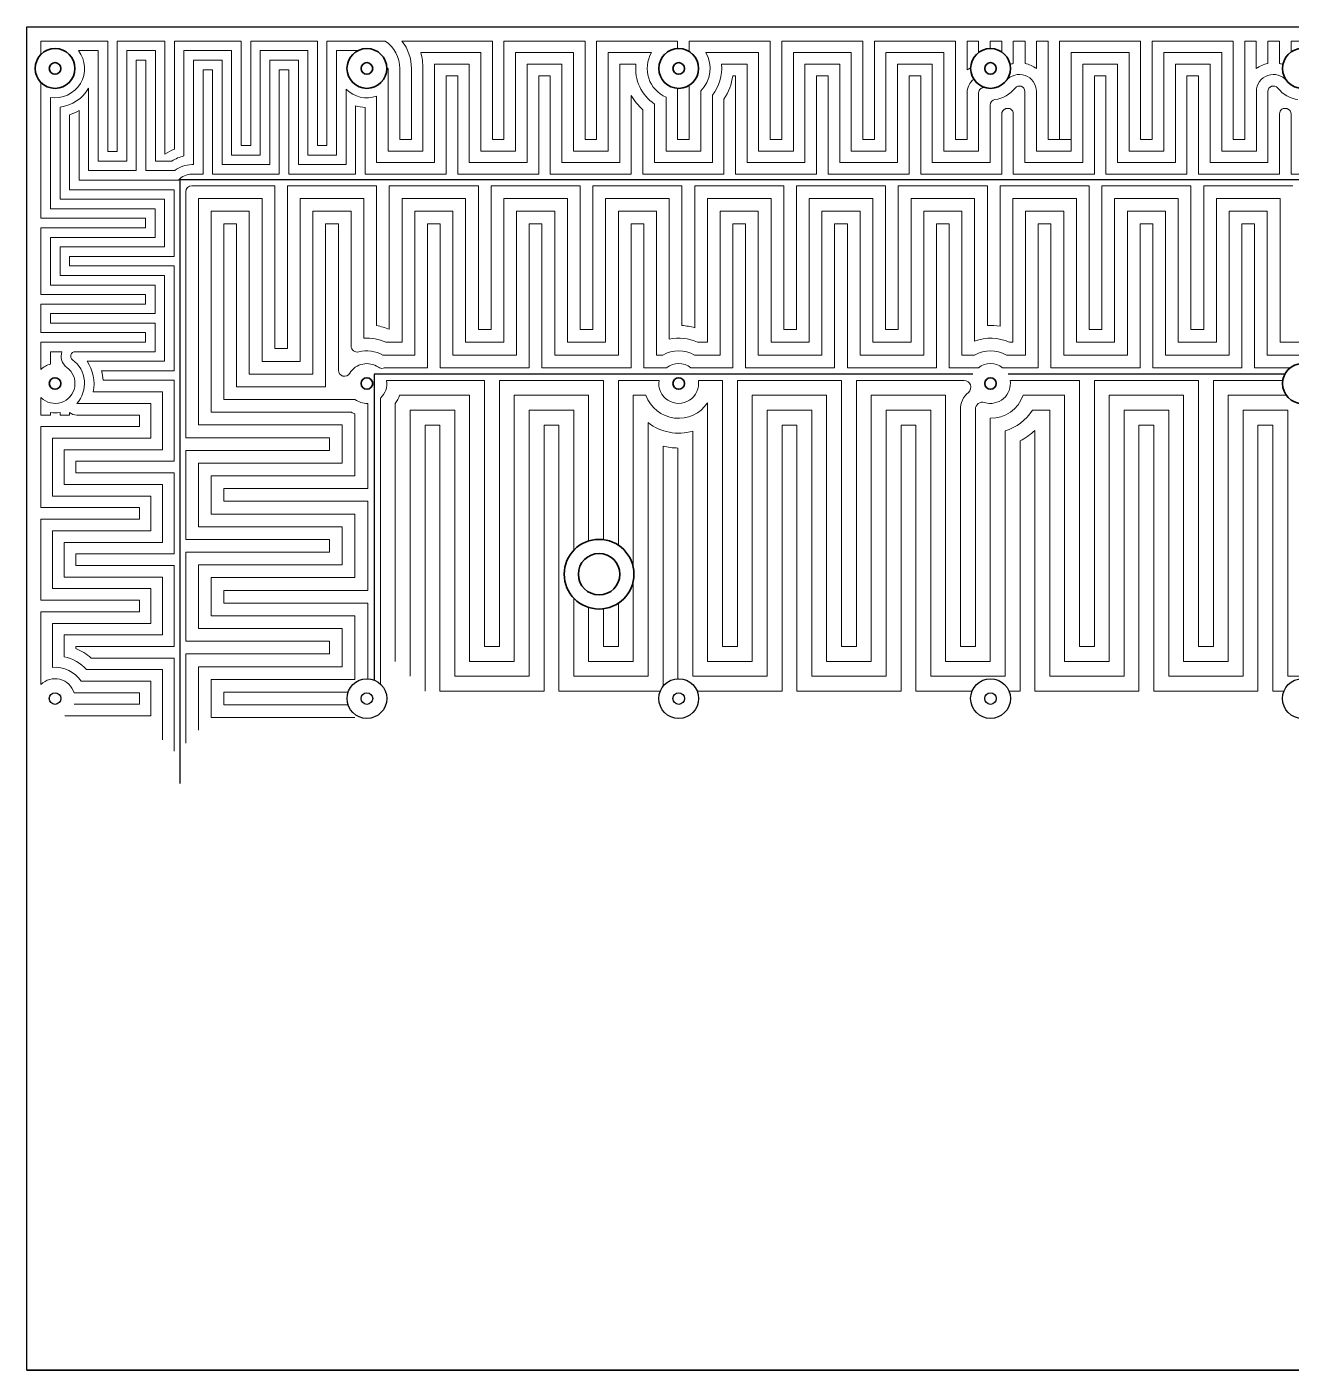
# Model space of a CAD drawing. Header units: millimetres. Extents: x -5937 to 68925, y -3068 to 5300.
# Drawn here: x 40237 to 41000, y 652 to 1462 of the extents above; entities that cross this region are included whole.
import ezdxf

# ---------------------------------------------------------------- set-up
doc = ezdxf.new("R2010")
doc.units = ezdxf.units.MM
doc.header["$LTSCALE"] = 7
doc.layers.add('参照', color=6, linetype='Continuous', lineweight=9)

msp = doc.modelspace()

# ---------------------------------------------------------------- linework, layer by layer
for p, q in [((40237.389, 652.013), (40237.389, 1462.09)), ((40237.389, 1462.013), (41587.389, 1462.013)), ((41495.133, 1369.757), (40329.645, 1369.757)), ((40329.645, 1369.757), (40329.645, 1005.818)), ((40807.819, 1252.694), (40446.708, 1252.694)), ((40446.708, 1252.694), (40446.708, 1068.197)), ((40995.819, 1252.694), (40828.959, 1252.694)), ((40237.389, 652.09), (41587.389, 652.09)), ((41587.389, 652.013), (40237.389, 652.013))]:
    msp.add_line(p, q)
at = {"linetype": 'Continuous', "lineweight": 35}
for centre in [(40254.389, 1437.013), (40442.389, 1437.013), (40630.389, 1437.013), (40818.389, 1437.013), (41006.389, 1437.013), (41006.389, 1247.013)]:
    msp.add_circle(centre, 12, dxfattribs=at)
at = {"color": 7, "linetype": 'Continuous', "lineweight": 35}
for centre, radius in [((40254.389, 1437.013), 3.5), ((40442.389, 1437.013), 3.5), ((40630.389, 1437.013), 3.5), ((40818.389, 1437.013), 3.5), ((40254.389, 1247.013), 3.5), ((40442.389, 1247.013), 3.5), ((40630.389, 1247.013), 3.5), ((40818.389, 1247.013), 3.5), ((40582.389, 1132.013), 21)]:
    msp.add_circle(centre, radius, dxfattribs=at)
at = {"color": 20, "linetype": 'Continuous', "lineweight": 35}
msp.add_circle((40582.389, 1132.013), 12.5, dxfattribs=at)
for centre, radius in [((40442.389, 1057.013), 11.99), ((40630.389, 1057.013), 11.99), ((40818.389, 1057.013), 11.99), ((41006.389, 1057.013), 11.99), ((40254.389, 1057.013), 3.49), ((40442.389, 1057.013), 3.49), ((40630.389, 1057.013), 3.49), ((40818.389, 1057.013), 3.49)]:
    msp.add_circle(centre, radius)
at = {"layer": '参照', "color": 1}
for p, q in [((40286.121, 1453.513), (40245.889, 1453.513)), ((40245.889, 1453.513), (40245.889, 1445.483)), ((40286.121, 1386.876), (40286.121, 1453.513)), ((40320.606, 1453.513), (40291.869, 1453.513)), ((40291.869, 1453.513), (40291.869, 1386.876)), ((40320.606, 1385.262), (40320.606, 1453.513)), ((40366.586, 1453.513), (40326.354, 1453.513)), ((40326.354, 1453.513), (40326.354, 1388.424)), ((40366.586, 1390.489), (40366.586, 1453.513)), ((40412.565, 1453.513), (40372.333, 1453.513)), ((40372.333, 1453.513), (40372.333, 1390.489)), ((40412.565, 1390.489), (40412.565, 1453.513)), ((40418.313, 1453.513), (40418.313, 1390.489)), ((40453.452, 1453.513), (40418.313, 1453.513)), ((40518.072, 1453.513), (40463.559, 1453.513)), ((40518.072, 1394.184), (40518.072, 1453.513)), ((40573.905, 1453.513), (40525.051, 1453.513)), ((40525.051, 1453.513), (40525.051, 1394.184)), ((40573.905, 1394.184), (40573.905, 1453.513)), ((40629.737, 1453.513), (40580.884, 1453.513)), ((40580.884, 1453.513), (40580.884, 1394.184)), ((40629.737, 1448.995), (40629.737, 1453.513)), ((40685.57, 1453.513), (40636.716, 1453.513)), ((40636.716, 1453.513), (40636.716, 1447.209)), ((40685.57, 1394.184), (40685.57, 1453.513)), ((40741.402, 1453.513), (40692.549, 1453.513)), ((40692.549, 1453.513), (40692.549, 1394.184)), ((40741.402, 1394.184), (40741.402, 1453.513)), ((40748.381, 1453.513), (40748.381, 1394.184)), ((40797.235, 1453.513), (40748.381, 1453.513)), ((40797.235, 1394.184), (40797.235, 1453.513)), ((40804.214, 1453.513), (40804.214, 1436.08)), ((40811.193, 1453.513), (40804.214, 1453.513)), ((40811.193, 1453.513), (40811.193, 1446.616)), ((40818.172, 1453.513), (40818.172, 1449.011)), ((40825.151, 1453.513), (40818.172, 1453.513)), ((40825.151, 1453.513), (40825.151, 1446.926)), ((40825.151, 1453.513), (40825.151, 1449.011)), ((40832.13, 1453.513), (40832.13, 1446.926)), ((40832.13, 1453.513), (40832.13, 1439.985)), ((40839.207, 1453.513), (40832.228, 1453.513)), ((40839.207, 1453.513), (40839.207, 1446.926)), ((40839.207, 1453.513), (40839.207, 1439.985)), ((40853.067, 1453.513), (40846.186, 1453.513)), ((40846.186, 1453.513), (40846.186, 1446.926)), ((40846.186, 1453.513), (40846.186, 1436.913)), ((40853.067, 1394.184), (40853.067, 1453.513)), ((40908.9, 1453.513), (40860.046, 1453.513)), ((40860.046, 1453.513), (40860.046, 1394.184)), ((40908.9, 1394.184), (40908.9, 1453.513)), ((40964.732, 1453.513), (40915.879, 1453.513)), ((40915.879, 1453.513), (40915.879, 1394.184)), ((40964.732, 1394.184), (40964.732, 1453.513)), ((40971.711, 1453.513), (40971.711, 1394.184)), ((40971.711, 1394.184), (40971.711, 1453.513)), ((40971.711, 1453.513), (40978.592, 1453.513)), ((40978.592, 1453.513), (40978.592, 1446.926)), ((40978.592, 1453.513), (40978.592, 1436.913)), ((40985.571, 1453.513), (40992.55, 1453.513)), ((40985.571, 1453.513), (40985.571, 1446.926)), ((40985.571, 1453.513), (40985.571, 1439.985)), ((40992.648, 1453.513), (40992.648, 1446.926)), ((40992.648, 1453.513), (40992.648, 1439.985)), ((40999.627, 1453.513), (41006.606, 1453.513)), ((40999.627, 1453.513), (40999.627, 1446.926)), ((40999.627, 1453.513), (40999.627, 1446.926)), ((40462.24, 1394.184), (40462.24, 1437.013)), ((40469.219, 1437.006), (40469.219, 1394.184)), ((40245.889, 1428.542), (40245.889, 1346.644)), ((40636.716, 1426.816), (40636.716, 1394.184)), ((40629.737, 1394.184), (40629.737, 1425.031)), ((40804.214, 1394.184), (40804.214, 1422.217)), ((40853.067, 1423.124), (40853.067, 1394.184)), ((40469.219, 1394.184), (40462.24, 1394.184)), ((40525.051, 1394.184), (40518.072, 1394.184)), ((40580.884, 1394.184), (40573.905, 1394.184)), ((40636.716, 1394.184), (40629.737, 1394.184)), ((40692.549, 1394.184), (40685.57, 1394.184)), ((40748.381, 1394.184), (40741.402, 1394.184)), ((40804.214, 1394.184), (40797.235, 1394.184)), ((40860.046, 1394.184), (40853.067, 1394.184)), ((40853.067, 1394.184), (40867.025, 1394.184)), ((40915.879, 1394.184), (40908.9, 1394.184)), ((40971.711, 1394.184), (40964.732, 1394.184)), ((40291.869, 1386.876), (40286.121, 1386.876)), ((40372.333, 1390.489), (40366.586, 1390.489)), ((40418.313, 1390.489), (40412.565, 1390.489)), ((40333.134, 1362.568), (40333.134, 1214.333)), ((40386.84, 1366.268), (40336.834, 1366.268)), ((40386.84, 1268.038), (40386.84, 1366.268)), ((40448.218, 1366.268), (40394.512, 1366.268)), ((40394.512, 1366.268), (40394.512, 1268.038)), ((40448.218, 1281.896), (40448.218, 1366.268)), ((40509.596, 1366.268), (40455.89, 1366.268)), ((40455.89, 1366.268), (40455.89, 1279.701)), ((40509.596, 1279.547), (40509.596, 1366.268)), ((40570.974, 1366.268), (40517.268, 1366.268)), ((40517.268, 1366.268), (40517.268, 1279.547)), ((40570.974, 1279.547), (40570.974, 1366.268)), ((40632.352, 1366.268), (40578.646, 1366.268)), ((40578.646, 1366.268), (40578.646, 1279.547)), ((40632.352, 1281.968), (40632.352, 1366.268)), ((40693.73, 1366.268), (40640.024, 1366.268)), ((40640.024, 1366.268), (40640.024, 1280.671)), ((40693.73, 1279.547), (40693.73, 1366.268)), ((40755.108, 1366.268), (40701.402, 1366.268)), ((40701.402, 1366.268), (40701.402, 1279.547)), ((40755.108, 1279.547), (40755.108, 1366.268)), ((40816.486, 1366.268), (40762.78, 1366.268)), ((40762.78, 1366.268), (40762.78, 1279.547)), ((40816.486, 1281.978), (40816.486, 1366.268)), ((40877.864, 1366.268), (40824.158, 1366.268)), ((40824.158, 1366.268), (40824.158, 1281.551)), ((40877.864, 1279.547), (40877.864, 1366.268)), ((40939.242, 1366.268), (40885.536, 1366.268)), ((40885.536, 1366.268), (40885.536, 1279.547)), ((40939.242, 1279.547), (40939.242, 1366.268)), ((41000.62, 1366.268), (40946.914, 1366.268)), ((40946.914, 1366.268), (40946.914, 1279.547)), ((40245.889, 1346.644), (40308.913, 1346.644)), ((40308.913, 1346.644), (40308.913, 1340.896)), ((40308.913, 1340.896), (40245.889, 1340.896)), ((40245.889, 1340.896), (40245.889, 1300.664)), ((40245.889, 1300.664), (40308.913, 1300.664)), ((40308.913, 1300.664), (40308.913, 1294.917)), ((40308.913, 1294.917), (40245.889, 1294.917)), ((40245.889, 1294.917), (40245.889, 1277.674)), ((40245.889, 1277.674), (40308.913, 1277.674)), ((40308.913, 1271.927), (40245.889, 1271.927)), ((40245.889, 1271.927), (40245.889, 1255.483)), ((40308.913, 1277.674), (40308.913, 1271.927)), ((40517.268, 1279.547), (40509.596, 1279.547)), ((40578.646, 1279.547), (40570.974, 1279.547)), ((40701.402, 1279.547), (40693.73, 1279.547)), ((40762.78, 1279.547), (40755.108, 1279.547)), ((40885.536, 1279.547), (40877.864, 1279.547)), ((40946.914, 1279.547), (40939.242, 1279.547)), ((40251.637, 1258.693), (40251.637, 1266.179)), ((40251.637, 1266.179), (40258.507, 1266.179)), ((40394.512, 1268.038), (40386.84, 1268.038)), ((40454.246, 1248.858), (40513.319, 1248.858)), ((40513.319, 1248.858), (40513.319, 1088.4)), ((40522.287, 1088.4), (40522.287, 1248.858)), ((40522.287, 1248.858), (40585.062, 1248.858)), ((40585.062, 1248.858), (40585.062, 1152.842)), ((40594.03, 1149.491), (40594.03, 1248.858)), ((40594.03, 1248.858), (40618.532, 1248.858)), ((40642.246, 1248.858), (40656.805, 1248.858)), ((40656.805, 1248.858), (40656.805, 1088.4)), ((40665.773, 1088.4), (40665.773, 1248.858)), ((40665.773, 1248.858), (40728.548, 1248.858)), ((40728.548, 1248.858), (40728.548, 1088.4)), ((40737.516, 1088.4), (40737.516, 1248.858)), ((40737.516, 1248.858), (40802.469, 1248.858)), ((40830.246, 1248.858), (40872.034, 1248.858)), ((40872.034, 1248.858), (40872.034, 1088.4)), ((40881.002, 1088.4), (40881.002, 1248.858)), ((40881.002, 1248.858), (40943.777, 1248.858)), ((40943.777, 1248.858), (40943.777, 1088.4)), ((40952.744, 1088.4), (40952.744, 1248.858)), ((40952.744, 1248.858), (40994.532, 1248.858)), ((40245.889, 1238.542), (40245.889, 1228)), ((40450.544, 1065.802), (40450.544, 1238.21)), ((40809.259, 1088.4), (40809.259, 1231.445)), ((40245.889, 1228), (40251.637, 1228)), ((40251.637, 1229.48), (40251.637, 1228)), ((40257.384, 1229.52), (40257.384, 1228)), ((40263.131, 1228), (40257.384, 1228)), ((40263.131, 1229.526), (40263.131, 1228)), ((40267.488, 1228), (40305.218, 1228)), ((40305.218, 1228), (40305.218, 1221.021)), ((40800.291, 1231.207), (40800.291, 1088.4)), ((40305.218, 1221.021), (40245.889, 1221.021)), ((40245.889, 1221.021), (40245.889, 1172.167)), ((40333.134, 1214.333), (40419.855, 1214.333)), ((40419.855, 1214.333), (40419.855, 1206.66)), ((40419.855, 1206.66), (40333.134, 1206.66)), ((40333.134, 1206.66), (40333.134, 1152.955)), ((40245.889, 1172.167), (40305.218, 1172.167)), ((40305.218, 1172.167), (40305.218, 1165.188)), ((40305.218, 1165.188), (40245.889, 1165.188)), ((40245.889, 1165.188), (40245.889, 1116.335)), ((40333.134, 1152.955), (40419.855, 1152.955)), ((40419.855, 1152.955), (40419.855, 1145.282)), ((40419.855, 1145.282), (40333.134, 1145.282)), ((40333.134, 1145.282), (40333.134, 1091.577)), ((40245.889, 1116.335), (40305.218, 1116.335)), ((40305.218, 1116.335), (40305.218, 1109.356)), ((40585.062, 1111.184), (40585.062, 1088.4)), ((40594.03, 1088.4), (40594.03, 1114.534)), ((40245.889, 1109.356), (40245.889, 1065.468)), ((40305.218, 1109.356), (40245.889, 1109.356)), ((40333.134, 1091.577), (40419.855, 1091.577)), ((40419.855, 1091.577), (40419.855, 1083.904)), ((40513.319, 1088.4), (40522.287, 1088.4)), ((40585.062, 1088.4), (40594.03, 1088.4)), ((40656.805, 1088.4), (40665.773, 1088.4)), ((40728.548, 1088.4), (40737.516, 1088.4)), ((40800.291, 1088.4), (40809.259, 1088.4)), ((40872.034, 1088.4), (40881.002, 1088.4)), ((40943.777, 1088.4), (40952.744, 1088.4)), ((40419.855, 1083.904), (40333.134, 1083.904)), ((40333.134, 1030.199), (40333.134, 1083.904)), ((40265.86, 1060.502), (40305.218, 1060.502)), ((40305.218, 1053.601), (40265.883, 1053.601)), ((40305.218, 1060.502), (40305.218, 1053.601))]:
    msp.add_line(p, q, dxfattribs=at)
at = {"layer": '参照', "color": 2}
for p, q in [((40280.374, 1447.765), (40268.508, 1447.765)), ((40280.374, 1381.128), (40280.374, 1447.765)), ((40314.859, 1447.765), (40297.616, 1447.765)), ((40297.616, 1447.765), (40297.616, 1381.128)), ((40314.859, 1381.128), (40314.859, 1447.765)), ((40360.838, 1447.765), (40332.101, 1447.765)), ((40332.101, 1447.765), (40332.101, 1384.216)), ((40360.838, 1384.742), (40360.838, 1447.765)), ((40406.818, 1447.765), (40378.081, 1447.765)), ((40378.081, 1447.765), (40378.081, 1384.742)), ((40406.818, 1384.742), (40406.818, 1447.765)), ((40437.062, 1447.765), (40424.06, 1447.765)), ((40424.06, 1447.765), (40424.06, 1384.742)), ((40511.093, 1446.534), (40474.835, 1446.534)), ((40511.093, 1387.205), (40511.093, 1446.534)), ((40566.926, 1446.534), (40532.03, 1446.534)), ((40532.03, 1446.534), (40532.03, 1387.205)), ((40566.926, 1387.205), (40566.926, 1446.534)), ((40613.971, 1446.534), (40587.863, 1446.534)), ((40587.863, 1446.534), (40587.863, 1387.205)), ((40678.591, 1446.534), (40646.807, 1446.534)), ((40678.591, 1387.205), (40678.591, 1446.534)), ((40734.423, 1446.534), (40699.528, 1446.534)), ((40699.528, 1446.534), (40699.528, 1387.205)), ((40734.423, 1387.205), (40734.423, 1446.534)), ((40755.36, 1446.534), (40755.36, 1387.205)), ((40790.256, 1446.534), (40755.36, 1446.534)), ((40790.256, 1387.205), (40790.256, 1446.534)), ((40901.921, 1446.534), (40867.025, 1446.534)), ((40867.025, 1446.534), (40867.025, 1387.205)), ((40901.921, 1387.205), (40901.921, 1446.534)), ((40957.753, 1446.534), (40922.858, 1446.534)), ((40922.858, 1446.534), (40922.858, 1387.205)), ((40957.753, 1387.205), (40957.753, 1446.534)), ((40454.389, 1437.013), (40455.261, 1437.013)), ((40455.261, 1387.205), (40455.261, 1437.013)), ((40476.198, 1436.999), (40476.198, 1387.205)), ((40251.637, 1419.48), (40251.637, 1352.391)), ((40622.758, 1387.205), (40622.758, 1419.635)), ((40643.695, 1423.48), (40643.695, 1387.205)), ((40811.193, 1422.217), (40811.193, 1387.205)), ((40846.088, 1423.124), (40846.088, 1387.205)), ((40978.69, 1423.124), (40978.69, 1387.205)), ((40476.198, 1387.205), (40455.261, 1387.205)), ((40532.03, 1387.205), (40511.093, 1387.205)), ((40587.863, 1387.205), (40566.926, 1387.205)), ((40643.695, 1387.205), (40622.758, 1387.205)), ((40699.528, 1387.205), (40678.591, 1387.205)), ((40755.36, 1387.205), (40734.423, 1387.205)), ((40811.193, 1387.205), (40790.256, 1387.205)), ((40846.088, 1387.205), (40867.025, 1387.205)), ((40922.858, 1387.205), (40901.921, 1387.205)), ((40978.69, 1387.205), (40957.753, 1387.205)), ((40297.616, 1381.128), (40280.374, 1381.128)), ((40324.728, 1381.128), (40314.859, 1381.128)), ((40378.081, 1384.742), (40360.838, 1384.742)), ((40424.06, 1384.742), (40406.818, 1384.742)), ((40379.168, 1358.595), (40340.807, 1358.595)), ((40340.807, 1358.595), (40340.807, 1222.005)), ((40379.168, 1260.366), (40379.168, 1358.595)), ((40440.546, 1358.595), (40402.185, 1358.595)), ((40402.185, 1358.595), (40402.185, 1260.366)), ((40440.546, 1274.295), (40440.546, 1358.595)), ((40501.924, 1358.595), (40463.563, 1358.595)), ((40463.563, 1358.595), (40463.563, 1271.875)), ((40501.924, 1271.875), (40501.924, 1358.595)), ((40563.302, 1358.595), (40524.941, 1358.595)), ((40524.941, 1358.595), (40524.941, 1271.875)), ((40563.302, 1271.875), (40563.302, 1358.595)), ((40624.68, 1358.595), (40586.319, 1358.595)), ((40586.319, 1358.595), (40586.319, 1271.875)), ((40624.68, 1273.75), (40624.68, 1358.595)), ((40686.058, 1358.595), (40647.697, 1358.595)), ((40647.697, 1358.595), (40647.697, 1271.875)), ((40686.058, 1271.875), (40686.058, 1358.595)), ((40747.436, 1358.595), (40709.075, 1358.595)), ((40709.075, 1358.595), (40709.075, 1271.875)), ((40747.436, 1271.875), (40747.436, 1358.595)), ((40808.814, 1358.595), (40770.452, 1358.595)), ((40770.452, 1358.595), (40770.452, 1271.875)), ((40808.814, 1272.626), (40808.814, 1358.595)), ((40870.192, 1358.595), (40831.83, 1358.595)), ((40831.83, 1358.595), (40831.83, 1271.875)), ((40870.192, 1271.875), (40870.192, 1358.595)), ((40931.57, 1358.595), (40893.208, 1358.595)), ((40893.208, 1358.595), (40893.208, 1271.875)), ((40931.57, 1271.875), (40931.57, 1358.595)), ((40992.948, 1358.595), (40954.586, 1358.595)), ((40954.586, 1358.595), (40954.586, 1271.875)), ((40992.948, 1271.875), (40992.948, 1358.595)), ((40251.637, 1352.391), (40314.66, 1352.391)), ((40314.66, 1352.391), (40314.66, 1335.149)), ((40314.66, 1335.149), (40251.637, 1335.149)), ((40251.637, 1335.149), (40251.637, 1306.411)), ((40251.637, 1306.411), (40314.66, 1306.411)), ((40314.66, 1306.411), (40314.66, 1289.169)), ((40314.66, 1289.169), (40251.637, 1289.169)), ((40251.637, 1289.169), (40251.637, 1283.422)), ((40251.637, 1283.422), (40314.66, 1283.422)), ((40314.66, 1283.422), (40314.66, 1266.179)), ((40463.563, 1271.875), (40453.774, 1271.875)), ((40524.941, 1271.875), (40501.924, 1271.875)), ((40586.319, 1271.875), (40563.302, 1271.875)), ((40647.697, 1271.875), (40641.763, 1271.875)), ((40709.075, 1271.875), (40686.058, 1271.875)), ((40770.452, 1271.875), (40747.436, 1271.875)), ((40831.83, 1271.875), (40829.774, 1271.875)), ((40893.208, 1271.875), (40870.192, 1271.875)), ((40954.586, 1271.875), (40931.57, 1271.875)), ((41015.964, 1271.875), (40992.948, 1271.875)), ((40314.66, 1266.179), (40266.512, 1266.179)), ((40402.185, 1260.366), (40379.168, 1260.366)), ((40504.351, 1239.89), (40462.112, 1239.89)), ((40504.351, 1079.432), (40504.351, 1239.89)), ((40576.094, 1239.89), (40531.255, 1239.89)), ((40531.255, 1239.89), (40531.255, 1079.432)), ((40576.094, 1152.047), (40576.094, 1239.89)), ((40610.666, 1239.89), (40602.998, 1239.89)), ((40602.998, 1239.89), (40602.998, 1136.048)), ((40719.58, 1239.89), (40674.741, 1239.89)), ((40674.741, 1239.89), (40674.741, 1079.432)), ((40719.58, 1079.432), (40719.58, 1239.89)), ((40791.323, 1239.89), (40746.484, 1239.89)), ((40746.484, 1239.89), (40746.484, 1079.432)), ((40791.323, 1079.432), (40791.323, 1239.89)), ((40863.066, 1239.89), (40838.112, 1239.89)), ((40863.066, 1079.432), (40863.066, 1239.89)), ((40934.809, 1239.89), (40889.969, 1239.89)), ((40889.969, 1239.89), (40889.969, 1079.432)), ((40934.809, 1079.432), (40934.809, 1239.89)), ((40996.732, 1239.89), (40961.712, 1239.89)), ((40961.712, 1239.89), (40961.712, 1079.432)), ((40267.433, 1234.979), (40312.197, 1234.979)), ((40312.197, 1234.979), (40312.197, 1214.042)), ((40459.512, 1079.432), (40459.512, 1234.907)), ((40647.837, 1079.432), (40647.837, 1235.381)), ((40818.227, 1226.043), (40818.227, 1079.432)), ((40340.807, 1222.005), (40427.527, 1222.005)), ((40427.527, 1222.005), (40427.527, 1198.988)), ((40312.197, 1214.042), (40252.868, 1214.042)), ((40252.868, 1214.042), (40252.868, 1179.146)), ((40427.527, 1198.988), (40340.807, 1198.988)), ((40340.807, 1198.988), (40340.807, 1160.627)), ((40252.868, 1179.146), (40312.197, 1179.146)), ((40312.197, 1179.146), (40312.197, 1158.209)), ((40340.807, 1160.627), (40427.527, 1160.627)), ((40427.527, 1160.627), (40427.527, 1137.61)), ((40312.197, 1158.209), (40252.868, 1158.209)), ((40252.868, 1158.209), (40252.868, 1123.314)), ((40427.527, 1137.61), (40340.807, 1137.61)), ((40340.807, 1137.61), (40340.807, 1099.249)), ((40602.998, 1127.978), (40602.998, 1079.432)), ((40252.868, 1123.314), (40312.197, 1123.314)), ((40312.197, 1123.314), (40312.197, 1102.377)), ((40576.094, 1079.432), (40576.094, 1111.978)), ((40252.868, 1102.377), (40252.868, 1075.841)), ((40312.197, 1102.377), (40252.868, 1102.377)), ((40340.807, 1099.249), (40427.527, 1099.249)), ((40427.527, 1099.249), (40427.527, 1076.232)), ((40531.255, 1079.432), (40504.351, 1079.432)), ((40602.998, 1079.432), (40576.094, 1079.432)), ((40674.741, 1079.432), (40647.837, 1079.432)), ((40746.484, 1079.432), (40719.58, 1079.432)), ((40818.227, 1079.432), (40791.323, 1079.432)), ((40889.969, 1079.432), (40863.066, 1079.432)), ((40961.712, 1079.432), (40934.809, 1079.432)), ((40427.527, 1076.232), (40340.807, 1076.232)), ((40340.807, 1037.871), (40340.807, 1076.232)), ((40270.112, 1067.481), (40312.197, 1067.481)), ((40312.197, 1067.481), (40312.197, 1046.544))]:
    msp.add_line(p, q, dxfattribs=at)
at = {"layer": '参照', "color": 3}
for p, q in [((40309.111, 1442.018), (40303.364, 1442.018)), ((40303.364, 1442.018), (40303.364, 1375.381)), ((40309.111, 1375.381), (40309.111, 1442.018)), ((40355.091, 1442.018), (40337.848, 1442.018)), ((40337.848, 1442.018), (40337.848, 1378.994)), ((40355.091, 1378.994), (40355.091, 1442.018)), ((40401.071, 1442.018), (40383.828, 1442.018)), ((40383.828, 1442.018), (40383.828, 1378.994)), ((40401.071, 1378.994), (40401.071, 1442.018)), ((40504.114, 1439.555), (40483.099, 1439.555)), ((40483.177, 1436.992), (40483.177, 1380.226)), ((40504.114, 1380.226), (40504.114, 1439.555)), ((40559.947, 1439.555), (40539.01, 1439.555)), ((40539.01, 1439.555), (40539.01, 1380.226)), ((40559.947, 1380.226), (40559.947, 1439.555)), ((40594.842, 1439.555), (40594.842, 1380.226)), ((40604.556, 1439.555), (40594.842, 1439.555)), ((40671.612, 1439.555), (40656.222, 1439.555)), ((40671.612, 1380.226), (40671.612, 1439.555)), ((40727.444, 1439.555), (40706.507, 1439.555)), ((40706.507, 1439.555), (40706.507, 1380.226)), ((40727.444, 1380.226), (40727.444, 1439.555)), ((40762.339, 1439.555), (40762.339, 1380.226)), ((40783.277, 1439.555), (40762.339, 1439.555)), ((40783.277, 1380.226), (40783.277, 1439.555)), ((40894.941, 1439.555), (40874.004, 1439.555)), ((40874.004, 1439.555), (40874.004, 1380.226)), ((40894.941, 1380.226), (40894.941, 1439.555)), ((40950.774, 1439.555), (40929.837, 1439.555)), ((40929.837, 1439.555), (40929.837, 1380.226)), ((40950.774, 1380.226), (40950.774, 1439.555)), ((40274.626, 1375.381), (40274.626, 1425.077)), ((40429.808, 1424.488), (40429.808, 1378.994)), ((40448.282, 1380.226), (40448.282, 1420.271)), ((40650.674, 1420.816), (40650.674, 1380.226)), ((40839.109, 1380.226), (40839.109, 1423.124)), ((40985.669, 1423.124), (40985.669, 1380.226)), ((40257.384, 1413.71), (40257.384, 1358.139)), ((40615.779, 1380.226), (40615.779, 1415.556)), ((40818.172, 1414.948), (40818.172, 1380.226)), ((40337.848, 1378.994), (40336.834, 1378.994)), ((40383.828, 1378.994), (40355.091, 1378.994)), ((40429.808, 1378.994), (40401.071, 1378.994)), ((40483.177, 1380.226), (40448.282, 1380.226)), ((40539.01, 1380.226), (40504.114, 1380.226)), ((40594.842, 1380.226), (40559.947, 1380.226)), ((40650.674, 1380.226), (40615.779, 1380.226)), ((40706.507, 1380.226), (40671.612, 1380.226)), ((40762.339, 1380.226), (40727.444, 1380.226)), ((40818.172, 1380.226), (40783.277, 1380.226)), ((40874.004, 1380.226), (40839.109, 1380.226)), ((40929.837, 1380.226), (40894.941, 1380.226)), ((40985.669, 1380.226), (40950.774, 1380.226)), ((40303.364, 1375.381), (40274.626, 1375.381)), ((40326.556, 1375.381), (40309.111, 1375.381)), ((40257.384, 1358.139), (40320.408, 1358.139)), ((40320.408, 1358.139), (40320.408, 1329.401)), ((40348.479, 1229.677), (40348.479, 1350.923)), ((40348.479, 1350.923), (40371.496, 1350.923)), ((40371.496, 1350.923), (40371.496, 1252.694)), ((40409.857, 1252.694), (40409.857, 1350.923)), ((40409.857, 1350.923), (40432.874, 1350.923)), ((40432.874, 1350.923), (40432.874, 1269.65)), ((40494.252, 1350.923), (40471.235, 1350.923)), ((40471.235, 1350.923), (40471.235, 1264.202)), ((40494.252, 1264.202), (40494.252, 1350.923)), ((40555.63, 1350.923), (40532.613, 1350.923)), ((40532.613, 1350.923), (40532.613, 1264.202)), ((40555.63, 1264.202), (40555.63, 1350.923)), ((40617.008, 1350.923), (40593.991, 1350.923)), ((40593.991, 1350.923), (40593.991, 1264.202)), ((40617.008, 1264.202), (40617.008, 1350.923)), ((40678.386, 1350.923), (40655.369, 1350.923)), ((40655.369, 1350.923), (40655.369, 1264.202)), ((40678.386, 1264.202), (40678.386, 1350.923)), ((40739.764, 1350.923), (40716.747, 1350.923)), ((40716.747, 1350.923), (40716.747, 1264.202)), ((40739.764, 1264.202), (40739.764, 1350.923)), ((40801.141, 1350.923), (40778.125, 1350.923)), ((40778.125, 1350.923), (40778.125, 1264.202)), ((40801.141, 1264.202), (40801.141, 1350.923)), ((40862.519, 1350.923), (40839.503, 1350.923)), ((40839.503, 1350.923), (40839.503, 1264.202)), ((40862.519, 1264.202), (40862.519, 1350.923)), ((40923.897, 1350.923), (40900.881, 1350.923)), ((40900.881, 1350.923), (40900.881, 1264.202)), ((40923.897, 1264.202), (40923.897, 1350.923)), ((40985.275, 1350.923), (40962.259, 1350.923)), ((40962.259, 1350.923), (40962.259, 1264.202)), ((40985.275, 1264.202), (40985.275, 1350.923)), ((40320.408, 1329.401), (40257.384, 1329.401)), ((40257.384, 1329.401), (40257.384, 1312.159)), ((40257.384, 1312.159), (40320.408, 1312.159)), ((40320.408, 1312.159), (40320.408, 1260.432)), ((40471.235, 1264.202), (40451.956, 1264.202)), ((40532.613, 1264.202), (40494.252, 1264.202)), ((40593.991, 1264.202), (40555.63, 1264.202)), ((40620.827, 1264.202), (40617.008, 1264.202)), ((40655.369, 1264.202), (40639.951, 1264.202)), ((40716.747, 1264.202), (40678.386, 1264.202)), ((40778.125, 1264.202), (40739.764, 1264.202)), ((40808.823, 1264.202), (40801.141, 1264.202)), ((40839.503, 1264.202), (40827.956, 1264.202)), ((40900.881, 1264.202), (40862.519, 1264.202)), ((40962.259, 1264.202), (40923.897, 1264.202)), ((41023.637, 1264.202), (40985.275, 1264.202)), ((40320.408, 1260.432), (40273.678, 1260.432)), ((40371.496, 1252.694), (40409.857, 1252.694)), ((40277.337, 1241.958), (40319.176, 1241.958)), ((40319.176, 1241.958), (40319.176, 1207.063)), ((40433.095, 1229.677), (40348.479, 1229.677)), ((40435.2, 1191.316), (40435.2, 1228.704)), ((40495.383, 1230.922), (40468.48, 1230.922)), ((40468.48, 1070.465), (40468.48, 1230.922)), ((40495.383, 1070.465), (40495.383, 1230.922)), ((40567.126, 1230.922), (40540.223, 1230.922)), ((40540.223, 1230.922), (40540.223, 1070.465)), ((40567.126, 1146.437), (40567.126, 1230.922)), ((40611.966, 1223.412), (40611.966, 1070.465)), ((40710.612, 1230.922), (40683.709, 1230.922)), ((40683.709, 1230.922), (40683.709, 1070.465)), ((40710.612, 1070.465), (40710.612, 1230.922)), ((40782.355, 1230.922), (40755.451, 1230.922)), ((40755.451, 1230.922), (40755.451, 1070.465)), ((40782.355, 1070.465), (40782.355, 1230.922)), ((40854.098, 1230.922), (40843.638, 1230.922)), ((40854.098, 1070.465), (40854.098, 1230.922)), ((40925.841, 1230.922), (40898.937, 1230.922)), ((40898.937, 1230.922), (40898.937, 1070.465)), ((40925.841, 1070.465), (40925.841, 1230.922)), ((40997.584, 1230.922), (40970.68, 1230.922)), ((40970.68, 1230.922), (40970.68, 1070.465)), ((40997.584, 1070.465), (40997.584, 1230.922)), ((40638.869, 1070.465), (40638.869, 1218.299)), ((40827.194, 1218.397), (40827.194, 1070.465)), ((40319.176, 1207.063), (40259.847, 1207.063)), ((40259.847, 1207.063), (40259.847, 1186.125)), ((40348.479, 1168.299), (40348.479, 1191.316)), ((40348.479, 1191.316), (40435.2, 1191.316)), ((40259.847, 1186.125), (40319.176, 1186.125)), ((40319.176, 1186.125), (40319.176, 1151.23)), ((40435.2, 1168.299), (40348.479, 1168.299)), ((40435.2, 1129.938), (40435.2, 1168.299)), ((40319.176, 1151.23), (40259.847, 1151.23)), ((40259.847, 1151.23), (40259.847, 1130.293)), ((40259.847, 1130.293), (40319.176, 1130.293)), ((40319.176, 1130.293), (40319.176, 1095.398)), ((40348.479, 1106.921), (40348.479, 1129.938)), ((40348.479, 1129.938), (40435.2, 1129.938)), ((40567.126, 1070.465), (40567.126, 1117.589)), ((40435.2, 1106.921), (40348.479, 1106.921)), ((40435.2, 1068.56), (40435.2, 1106.921)), ((40259.847, 1095.398), (40259.847, 1082.218)), ((40319.176, 1095.398), (40259.847, 1095.398)), ((40273.381, 1074.46), (40319.176, 1074.46)), ((40319.176, 1074.46), (40319.176, 1032.193)), ((40540.223, 1070.465), (40495.383, 1070.465)), ((40611.966, 1070.465), (40567.126, 1070.465)), ((40683.709, 1070.465), (40638.869, 1070.465)), ((40755.451, 1070.465), (40710.612, 1070.465)), ((40827.194, 1070.465), (40782.355, 1070.465)), ((40898.937, 1070.465), (40854.098, 1070.465)), ((40970.68, 1070.465), (40925.841, 1070.465)), ((41042.423, 1070.465), (40997.584, 1070.465)), ((40348.479, 1045.543), (40348.479, 1068.56)), ((40348.479, 1068.56), (40435.2, 1068.56)), ((40435.2, 1045.543), (40348.479, 1045.543))]:
    msp.add_line(p, q, dxfattribs=at)
at = {"layer": '参照'}
for p, q in [((40349.343, 1436.27), (40343.596, 1436.27)), ((40343.596, 1436.27), (40343.596, 1373.247)), ((40349.343, 1373.247), (40349.343, 1436.27)), ((40395.323, 1436.27), (40389.576, 1436.27)), ((40389.576, 1436.27), (40389.576, 1373.247)), ((40395.323, 1373.247), (40395.323, 1436.27)), ((40497.135, 1432.576), (40490.156, 1432.576)), ((40490.156, 1432.576), (40490.156, 1373.247)), ((40497.135, 1373.247), (40497.135, 1432.576)), ((40552.968, 1432.576), (40545.989, 1432.576)), ((40545.989, 1432.576), (40545.989, 1373.247)), ((40552.968, 1373.247), (40552.968, 1432.576)), ((40664.633, 1432.576), (40663.026, 1432.576)), ((40664.633, 1373.247), (40664.633, 1432.576)), ((40720.465, 1432.576), (40713.486, 1432.576)), ((40713.486, 1432.576), (40713.486, 1373.247)), ((40720.465, 1373.247), (40720.465, 1432.576)), ((40769.318, 1432.576), (40769.318, 1373.247)), ((40776.297, 1432.576), (40769.318, 1432.576)), ((40776.297, 1373.247), (40776.297, 1432.576)), ((40887.962, 1432.576), (40880.983, 1432.576)), ((40880.983, 1432.576), (40880.983, 1373.247)), ((40887.962, 1373.247), (40887.962, 1432.576)), ((40943.795, 1432.576), (40936.816, 1432.576)), ((40936.816, 1432.576), (40936.816, 1373.247)), ((40943.795, 1373.247), (40943.795, 1432.576)), ((40601.821, 1420.62), (40601.821, 1373.247)), ((40657.654, 1418.533), (40657.654, 1373.247)), ((40268.879, 1369.634), (40268.879, 1411.613)), ((40435.555, 1414.533), (40435.555, 1373.247)), ((40441.303, 1373.247), (40441.303, 1413.543)), ((40608.8, 1373.247), (40608.8, 1412.138)), ((40825.151, 1409.539), (40825.151, 1373.247)), ((40832.13, 1373.247), (40832.13, 1409.681)), ((40992.648, 1409.681), (40992.648, 1373.247)), ((40999.627, 1373.247), (40999.627, 1409.539)), ((40263.131, 1409.108), (40263.131, 1363.886)), ((40328.827, 1369.634), (40268.879, 1369.634)), ((40343.596, 1373.247), (40336.834, 1373.247)), ((40389.576, 1373.247), (40349.343, 1373.247)), ((40435.555, 1373.247), (40395.323, 1373.247)), ((40490.156, 1373.247), (40441.303, 1373.247)), ((40545.989, 1373.247), (40497.135, 1373.247)), ((40601.821, 1373.247), (40552.968, 1373.247)), ((40657.654, 1373.247), (40608.8, 1373.247)), ((40713.486, 1373.247), (40664.633, 1373.247)), ((40769.318, 1373.247), (40720.465, 1373.247)), ((40825.151, 1373.247), (40776.297, 1373.247)), ((40880.983, 1373.247), (40832.13, 1373.247)), ((40936.816, 1373.247), (40887.962, 1373.247)), ((40992.648, 1373.247), (40943.795, 1373.247)), ((41048.481, 1373.247), (40999.627, 1373.247)), ((40263.131, 1363.886), (40326.155, 1363.886)), ((40326.155, 1363.886), (40326.155, 1323.654)), ((40363.823, 1343.251), (40356.151, 1343.251)), ((40356.151, 1343.251), (40356.151, 1237.349)), ((40363.823, 1245.022), (40363.823, 1343.251)), ((40371.512, 1343.251), (40371.496, 1343.251)), ((40425.201, 1343.251), (40417.529, 1343.251)), ((40417.529, 1343.251), (40417.529, 1245.022)), ((40425.201, 1255.048), (40425.201, 1343.251)), ((40486.579, 1343.251), (40478.907, 1343.251)), ((40478.907, 1343.251), (40478.907, 1256.53)), ((40486.579, 1256.53), (40486.579, 1343.251)), ((40547.957, 1343.251), (40540.285, 1343.251)), ((40540.285, 1343.251), (40540.285, 1256.53)), ((40547.957, 1256.53), (40547.957, 1343.251)), ((40609.335, 1343.251), (40601.663, 1343.251)), ((40601.663, 1343.251), (40601.663, 1256.53)), ((40609.335, 1256.53), (40609.335, 1343.251)), ((40670.713, 1343.251), (40663.041, 1343.251)), ((40663.041, 1343.251), (40663.041, 1256.53)), ((40670.713, 1256.53), (40670.713, 1343.251)), ((40732.091, 1343.251), (40724.419, 1343.251)), ((40724.419, 1343.251), (40724.419, 1256.53)), ((40732.091, 1256.53), (40732.091, 1343.251)), ((40793.469, 1343.251), (40785.797, 1343.251)), ((40785.797, 1343.251), (40785.797, 1256.53)), ((40793.469, 1256.53), (40793.469, 1343.251)), ((40854.847, 1343.251), (40847.175, 1343.251)), ((40847.175, 1343.251), (40847.175, 1256.53)), ((40854.847, 1256.53), (40854.847, 1343.251)), ((40916.225, 1343.251), (40908.553, 1343.251)), ((40908.553, 1343.251), (40908.553, 1256.53)), ((40916.225, 1256.53), (40916.225, 1343.251)), ((40977.603, 1343.251), (40969.931, 1343.251)), ((40969.931, 1343.251), (40969.931, 1256.53)), ((40977.603, 1256.53), (40977.603, 1343.251)), ((40371.512, 1335.579), (40371.496, 1335.579)), ((40326.155, 1323.654), (40263.131, 1323.654)), ((40263.131, 1323.654), (40263.131, 1317.906)), ((40371.512, 1327.906), (40371.496, 1327.906)), ((40263.131, 1317.906), (40326.155, 1317.906)), ((40326.155, 1317.906), (40326.155, 1254.684)), ((40371.512, 1320.234), (40371.496, 1320.234)), ((40371.512, 1312.562), (40371.496, 1312.562)), ((40371.512, 1304.89), (40371.496, 1304.89)), ((40478.907, 1256.53), (40454.844, 1256.53)), ((40540.285, 1256.53), (40486.579, 1256.53)), ((40601.663, 1256.53), (40547.957, 1256.53)), ((40623.08, 1256.53), (40609.335, 1256.53)), ((40663.041, 1256.53), (40637.698, 1256.53)), ((40724.419, 1256.53), (40670.713, 1256.53)), ((40785.797, 1256.53), (40732.091, 1256.53)), ((40811.08, 1256.53), (40793.469, 1256.53)), ((40847.175, 1256.53), (40825.698, 1256.53)), ((40908.553, 1256.53), (40854.847, 1256.53)), ((40969.931, 1256.53), (40916.225, 1256.53)), ((40999.08, 1256.53), (40977.603, 1256.53)), ((40326.155, 1254.684), (40282.347, 1254.684)), ((40283.316, 1248.937), (40326.155, 1248.937)), ((40326.155, 1248.937), (40326.155, 1200.083)), ((40417.529, 1245.022), (40363.823, 1245.022)), ((40356.151, 1237.349), (40435.274, 1237.349)), ((40442.872, 1235.023), (40442.872, 1183.644)), ((40486.416, 1221.954), (40477.448, 1221.954)), ((40477.448, 1061.497), (40477.448, 1221.954)), ((40486.416, 1061.497), (40486.416, 1221.954)), ((40558.158, 1221.954), (40549.191, 1221.954)), ((40549.191, 1221.954), (40549.191, 1061.497)), ((40558.158, 1061.497), (40558.158, 1221.954)), ((40701.644, 1221.954), (40692.676, 1221.954)), ((40692.676, 1221.954), (40692.676, 1061.497)), ((40701.644, 1061.497), (40701.644, 1221.954)), ((40773.387, 1221.954), (40764.419, 1221.954)), ((40764.419, 1221.954), (40764.419, 1061.497)), ((40773.387, 1061.497), (40773.387, 1221.954)), ((40845.13, 1061.497), (40845.13, 1218.748)), ((40916.873, 1221.954), (40907.905, 1221.954)), ((40907.905, 1221.954), (40907.905, 1061.497)), ((40916.873, 1061.497), (40916.873, 1221.954)), ((40988.616, 1221.954), (40979.648, 1221.954)), ((40979.648, 1221.954), (40979.648, 1061.497)), ((40988.616, 1061.497), (40988.616, 1221.954)), ((40620.934, 1209.269), (40620.934, 1064.384)), ((40629.901, 1068.992), (40629.901, 1208.106)), ((40836.162, 1212.399), (40836.162, 1061.497)), ((40326.155, 1200.083), (40266.826, 1200.083)), ((40266.826, 1200.083), (40266.826, 1193.104)), ((40266.826, 1193.104), (40326.155, 1193.104)), ((40326.155, 1193.104), (40326.155, 1144.251)), ((40442.872, 1183.644), (40356.151, 1183.644)), ((40356.151, 1183.644), (40356.151, 1175.971)), ((40356.151, 1175.971), (40442.872, 1175.971)), ((40442.872, 1175.971), (40442.872, 1122.266)), ((40326.155, 1144.251), (40266.826, 1144.251)), ((40266.826, 1144.251), (40266.826, 1137.272)), ((40266.826, 1137.272), (40326.155, 1137.272)), ((40326.155, 1137.272), (40326.155, 1088.419)), ((40442.872, 1122.266), (40356.151, 1122.266)), ((40356.151, 1122.266), (40356.151, 1114.593)), ((40356.151, 1114.593), (40442.872, 1114.593)), ((40442.872, 1114.593), (40442.872, 1068.993)), ((40266.826, 1088.419), (40266.826, 1087.244)), ((40326.155, 1088.419), (40266.826, 1088.419)), ((40276.113, 1081.439), (40326.155, 1081.439)), ((40326.155, 1081.439), (40326.155, 1025.214)), ((40549.191, 1061.497), (40486.416, 1061.497)), ((40619.27, 1061.497), (40558.158, 1061.497)), ((40692.676, 1061.497), (40641.509, 1061.497)), ((40764.419, 1061.497), (40701.644, 1061.497)), ((40807.27, 1061.497), (40773.387, 1061.497)), ((40836.162, 1061.497), (40829.509, 1061.497)), ((40907.905, 1061.497), (40845.13, 1061.497)), ((40979.648, 1061.497), (40916.873, 1061.497)), ((40995.27, 1061.497), (40988.616, 1061.497)), ((40431.043, 1060.888), (40356.151, 1060.888)), ((40356.151, 1060.888), (40356.151, 1053.215)), ((40356.151, 1053.215), (40431.017, 1053.215))]:
    msp.add_line(p, q, dxfattribs=at)
at = {"layer": '参照', "color": 2}
msp.add_lwpolyline([(40312.197, 1046.622), (40260.37, 1046.622)], dxfattribs=at)
at = {"layer": '参照', "color": 1}
for centre, radius, start, end in [((40442.389, 1437.03), 19.851, 359.943488, 56.131456), ((40442.389, 1437.03), 26.83, 359.943488, 37.903519), ((40254.389, 1437.013), 12, 224.900447, 135.099553), ((40630.389, 1437.013), 12, 93.11386, 266.88614), ((40630.389, 1437.013), 12, 301.821034, 58.178966), ((40818.389, 1437.013), 12, 91.037537, 126.848099), ((40818.389, 1437.013), 12, 91.037537, 126.848099), ((40818.389, 1437.013), 12, 11.599685, 55.703146), ((41006.389, 1437.013), 12, 124.296854, 168.400315), ((40814.493, 1422.217), 17.258, 117.974301, 126.55593), ((40818.389, 1437.013), 12, 177.869597, 213.141122), ((40835.809, 1423.124), 17.258, 102.308681, 109.16256), ((40835.809, 1423.124), 17.258, 53.03725, 78.644095), ((40988.969, 1423.124), 17.258, 101.355905, 126.96275), ((40988.969, 1423.124), 17.258, 70.83744, 77.691319), ((40814.493, 1422.217), 10.279, 126.759452, 180), ((40336.834, 1362.568), 27.9, 112.065081, 125.567702), ((40336.834, 1362.568), 3.7, 90, 180), ((40442.389, 1247.013), 35.367, 67.557917, 80.513561), ((40630.389, 1247.013), 35.01, 74.025406, 86.785937), ((40818.389, 1247.013), 35.017, 80.517101, 93.115507), ((40266.512, 1263.479), 8.447, 161.359889, 233.639822), ((40254.389, 1247.013), 12, 103.260537, 135.099553), ((40254.389, 1247.013), 12, 224.900447, 53.639822), ((40442.389, 1247.013), 12, 312.811075, 8.844268), ((40442.389, 1247.013), 12, 312.811075, 8.844268), ((40630.389, 1247.013), 12, 171.155732, 8.844268), ((40802.469, 1244.782), 4.075, 309.742027, 90), ((40818.389, 1247.013), 12, 252.761708, 8.844268), ((40813.559, 1231.445), 13.27, 129.742027, 181.028062), ((40813.559, 1231.445), 4.3, 72.761708, 180), ((40254.389, 1247.013), 17.747, 261.07766, 279.715224), ((40267.488, 1234.979), 6.979, 231.374799, 270), ((40254.389, 1057.013), 11.99, 16.920715, 135.149783)]:
    msp.add_arc(centre, radius, start, end, dxfattribs=at)
at = {"layer": '参照', "color": 2}
for centre, radius, start, end in [((40254.389, 1437.013), 17.747, 261.07766, 37.291022), ((40442.389, 1437.013), 12, 116.357005, 0), ((40442.389, 1437.03), 33.809, 359.943488, 16.325406), ((40630.389, 1437.013), 18.979, 149.89043, 246.292377), ((40630.389, 1437.013), 18.979, 314.515551, 30.10957), ((40818.389, 1437.013), 12, 255.246371, 321.434407), ((40835.809, 1423.124), 10.279, 0, 141.434407), ((40988.969, 1423.124), 10.279, 38.565593, 180), ((41006.389, 1437.013), 12, 218.565593, 284.753629), ((40814.493, 1422.217), 3.3, 75.246371, 180), ((40336.834, 1362.568), 22.16, 102.333056, 123.115224), ((40442.389, 1247.013), 27.344, 65.395642, 93.86534), ((40630.389, 1247.013), 27.34, 65.416237, 102.053681), ((40818.389, 1247.013), 27.344, 65.395642, 110.498057), ((40266.512, 1263.479), 2.7, 90, 233.639822), ((40254.389, 1247.013), 17.747, 317.306944, 53.639822), ((40442.389, 1247.013), 20.97, 324.740002, 340.143253), ((40630.389, 1247.013), 20.97, 199.856747, 326.309482), ((40818.389, 1247.013), 20.97, 269.555775, 340.143253), ((40254.389, 1057.013), 18.89, 33.655667, 94.618363)]:
    msp.add_arc(centre, radius, start, end, dxfattribs=at)
at = {"layer": '参照', "color": 3}
for centre, radius, start, end in [((40442.389, 1437.03), 40.788, 359.943488, 3.548299), ((40630.389, 1437.013), 25.958, 174.380443, 235.748386), ((40630.389, 1437.013), 25.958, 321.394799, 5.619557), ((40835.809, 1423.124), 3.3, 0, 141.434407), ((40988.969, 1423.124), 3.3, 38.565593, 180), ((40254.389, 1437.013), 23.495, 277.32344, 329.468194), ((40442.389, 1437.03), 17.765, 224.910627, 289.372039), ((40821.472, 1414.948), 3.3, 97.953426, 180), ((40818.389, 1437.013), 18.979, 277.953426, 321.434407), ((41006.389, 1437.013), 18.979, 218.565593, 262.046574), ((40336.834, 1362.568), 16.427, 90, 128.735606), ((40436.574, 1269.65), 3.7, 180, 284.407967), ((40442.389, 1247.013), 19.672, 60.902548, 104.407967), ((40630.389, 1247.013), 19.67, 60.914322, 119.085678), ((40818.389, 1247.013), 19.672, 60.902548, 119.126889), ((40254.389, 1247.013), 23.498, 347.577112, 34.825235), ((40442.389, 1247.013), 19.67, 241.802419, 248.56128), ((40630.389, 1247.013), 29.94, 232.022951, 286.453541), ((40818.389, 1247.013), 29.94, 287.103431, 327.490956), ((40254.389, 1057.013), 25.79, 42.573844, 77.781506)]:
    msp.add_arc(centre, radius, start, end, dxfattribs=at)
at = {"layer": '参照'}
for centre, radius, start, end in [((40630.389, 1437.013), 32.937, 325.870286, 352.257789), ((40630.389, 1437.013), 32.937, 209.8478, 229.04542), ((40254.389, 1437.013), 29.242, 287.395281, 299.703238), ((40442.389, 1437.03), 23.512, 253.103207, 267.351688), ((40828.451, 1409.539), 3.3, 110.114459, 180), ((40818.389, 1437.013), 25.958, 290.114459, 290.907011), ((40828.83, 1409.681), 3.3, 0, 110.907011), ((40995.948, 1409.681), 3.3, 69.092989, 180), ((41006.389, 1437.013), 25.958, 249.092989, 249.885541), ((40996.327, 1409.539), 3.3, 0, 69.885541), ((40336.834, 1362.568), 10.679, 90, 138.573377), ((40442.389, 1247.013), 12, 54.865942, 149.215459), ((40451.424, 1259.852), 3.7, 234.865942, 282.603694), ((40454.844, 1244.558), 11.972, 90, 102.603694), ((40630.389, 1247.013), 12, 52.476485, 127.523515), ((40818.389, 1247.013), 12, 52.476485, 127.523515), ((40254.389, 1247.013), 28.991, 3.805411, 15.344209), ((40428.901, 1255.048), 3.7, 180, 329.215459), ((40442.389, 1247.013), 12, 233.192738, 272.305575), ((40818.389, 1247.013), 38.91, 297.179248, 313.413041), ((40630.389, 1247.013), 38.91, 255.935633, 269.281797), ((40254.389, 1057.013), 32.69, 48.351276, 67.637627)]:
    msp.add_arc(centre, radius, start, end, dxfattribs=at)

doc.saveas('drawing.dxf')
